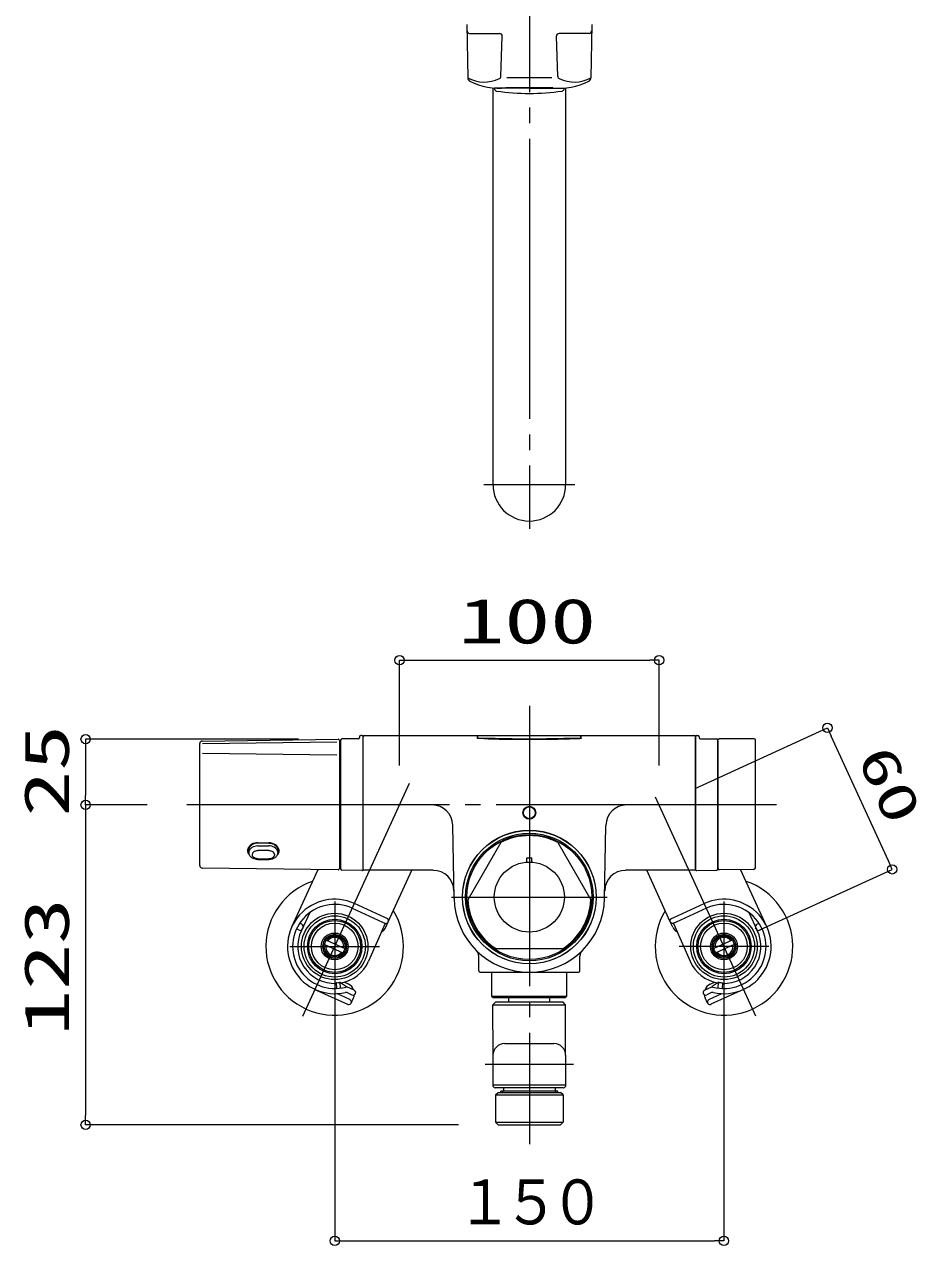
# Model space of a CAD drawing. Units: millimetres on the paper. Extents: x -305 to 305, y -152 to 152.
# Drawn here: x -89.1 to -31.7, y 1.9 to 80.4 of the extents above; entities that cross this region are included whole.
import ezdxf
from ezdxf.enums import TextEntityAlignment as Align

# ---------------------------------------------------------------- set-up
doc = ezdxf.new("R2010")
doc.units = ezdxf.units.MM
doc.linetypes.add('LONG_CHAIN', pattern=[21, 18, -1, 1, -1])
doc.layers.add('0-0_0', color=7, linetype='Continuous', lineweight=9)
doc.layers.add('0-1_VIEW0001', color=7, linetype='Continuous', lineweight=9)
doc.styles.add('ＭＳ ゴシック', font='')
doc.styles.get('ＭＳ ゴシック').set_extended_font_data('MS Gothic')

# ---------------------------------------------------------------- blocks, each defined once
blk = doc.blocks.new('_ORIGIN')
at = {"layer": '0-0_0'}
blk.add_line((0, 0), (-1, 0), dxfattribs=at)
blk.add_circle((0, 0), 0.5, dxfattribs=at)

msp = doc.modelspace()

# ---------------------------------------------------------------- linework, layer by layer
at = {"layer": '0-1_VIEW0001', "linetype": 'LONG_CHAIN'}
for p, q in [((-56.671, 94.039), (-56.671, 47.978)), ((-53.755, 50.812), (-59.588, 50.812)), ((-56.671, 36.596), (-56.671, 8.449)), ((-71.22, 16.678), (-64.359, 31.647)), ((-42.123, 16.678), (-48.567, 30.738)), ((-40.797, 30.238), (-78.671, 30.238)), ((-61.671, 24.321), (-51.671, 24.321)), ((-69.171, 24.03), (-69.171, 18.264)), ((-44.171, 24.03), (-44.171, 18.264)), ((-72.055, 21.147), (-66.288, 21.147)), ((-41.288, 21.147), (-47.055, 21.147)), ((-53.838, 13.571), (-59.505, 13.571))]:
    msp.add_line(p, q, dxfattribs=at)
at = {"layer": '0-1_VIEW0001'}
for p, q in [((-60.681, 80.38), (-60.621, 76.946)), ((-52.661, 80.38), (-52.721, 76.946)), ((-60.505, 79.798), (-58.581, 79.798)), ((-58.495, 77.044), (-58.415, 79.626)), ((-54.847, 77.044), (-54.928, 79.626)), ((-52.838, 79.798), (-54.761, 79.798)), ((-55.234, 76.946), (-58.108, 76.946)), ((-59.005, 76.296), (-59.005, 69.014)), ((-56.671, 76.275), (-58.914, 76.275)), ((-55.171, 76.298), (-58.171, 76.298)), ((-56.671, 76.275), (-54.428, 76.275)), ((-54.338, 76.296), (-54.338, 69.014)), ((-59.005, 69.014), (-59.005, 50.812)), ((-54.338, 69.014), (-54.338, 50.812)), ((-65.005, 32.778), (-65.005, 39.537)), ((-64.405, 39.537), (-48.938, 39.537)), ((-48.338, 32.778), (-48.338, 39.537)), ((-67.586, 34.617), (-67.586, 34.576)), ((-67.421, 34.701), (-67.502, 34.701)), ((-67.338, 26.114), (-67.338, 34.617)), ((-67.338, 26.121), (-67.338, 34.609)), ((-67.255, 34.692), (-60.021, 34.692)), ((-60.005, 34.53), (-60.005, 34.676)), ((-59.988, 34.53), (-59.988, 34.668)), ((-53.371, 34.685), (-59.971, 34.685)), ((-53.355, 34.53), (-53.355, 34.668)), ((-53.338, 34.53), (-53.338, 34.676)), ((-53.321, 34.692), (-46.088, 34.692)), ((-46.029, 31.296), (-37.53, 35.192)), ((-46.005, 26.114), (-46.005, 34.617)), ((-46.005, 34.609), (-46.005, 26.121)), ((-45.921, 34.701), (-45.84, 34.701)), ((-45.757, 34.617), (-45.757, 34.576)), ((-33.613, 26.647), (-37.28, 34.646)), ((-71.496, 34.464), (-85.166, 34.464)), ((-85.166, 33.864), (-85.166, 30.838)), ((-77.838, 26.352), (-77.838, 34.175)), ((-77.674, 34.342), (-68.956, 34.464)), ((-69.038, 34.281), (-77.671, 34.16)), ((-68.871, 34.38), (-68.871, 26.147)), ((-68.788, 33.988), (-68.871, 33.987)), ((-68.788, 26.137), (-68.788, 34.409)), ((-67.669, 34.492), (-68.705, 34.492)), ((-45.674, 34.492), (-44.638, 34.492)), ((-44.555, 26.137), (-44.555, 34.409)), ((-44.555, 34.328), (-44.555, 26.147)), ((-42.221, 34.492), (-44.471, 34.492)), ((-42.138, 26.261), (-42.138, 34.409)), ((-77.671, 33.574), (-69.038, 33.454)), ((-81.211, 30.238), (-85.166, 30.238)), ((-85.166, 29.638), (-85.166, 10.288)), ((-61.504, 24.237), (-61.586, 28.928)), ((-51.839, 24.237), (-51.757, 28.928)), ((-74.105, 27.813), (-73.405, 27.806)), ((-74.104, 27.608), (-73.404, 27.608)), ((-58.498, 27.823), (-60.618, 24.152)), ((-54.844, 27.823), (-52.725, 24.152)), ((-74.679, 27.422), (-74.679, 27.189)), ((-73.404, 27.317), (-74.104, 27.317)), ((-74.104, 26.78), (-73.404, 26.78)), ((-74.104, 26.731), (-73.404, 26.731)), ((-72.829, 27.403), (-72.829, 27.189)), ((-56.835, 26.83), (-56.506, 26.83)), ((-56.835, 26.565), (-56.835, 26.83)), ((-56.506, 26.565), (-56.506, 26.83)), ((-68.956, 26.064), (-77.674, 26.186)), ((-71.929, 22.411), (-70.24, 26.095)), ((-68.788, 26.488), (-68.871, 26.489)), ((-67.423, 26.031), (-68.706, 26.053)), ((-62.846, 26.038), (-67.255, 26.038)), ((-65.727, 22.722), (-64.207, 26.038)), ((-46.088, 26.038), (-50.497, 26.038)), ((-47.616, 22.722), (-49.135, 26.038)), ((-45.92, 26.031), (-44.636, 26.053)), ((-42.302, 26.094), (-44.47, 26.064)), ((-41.414, 22.411), (-43.102, 26.095)), ((-41.862, 22.205), (-33.363, 26.101)), ((-68.046, 23.602), (-66.099, 22.709)), ((-65.96, 23.012), (-67.907, 23.905)), ((-47.382, 23.012), (-45.435, 23.905)), ((-45.296, 23.602), (-47.243, 22.709)), ((-70.759, 23.331), (-71.313, 22.173)), ((-65.809, 22.943), (-65.96, 23.012)), ((-47.534, 22.943), (-47.382, 23.012)), ((-42.584, 23.331), (-42.029, 22.173)), ((-71.459, 22.196), (-71.626, 22.272)), ((-71.285, 22.575), (-71.423, 22.637)), ((-71.238, 22.278), (-71.203, 22.354)), ((-65.927, 22.632), (-66.996, 20.194)), ((-66.099, 22.709), (-65.948, 22.64)), ((-65.88, 22.389), (-65.727, 22.722)), ((-47.463, 22.389), (-47.616, 22.722)), ((-47.415, 22.632), (-46.346, 20.194)), ((-47.243, 22.709), (-47.395, 22.64)), ((-42.104, 22.278), (-42.139, 22.354)), ((-42.057, 22.575), (-41.92, 22.637)), ((-41.883, 22.196), (-41.717, 22.272)), ((-69.824, 21.281), (-68.643, 20.74)), ((-69.699, 21.554), (-68.518, 21.013)), ((-68.599, 21.631), (-68.582, 21.638)), ((-43.643, 21.554), (-44.824, 21.013)), ((-44.744, 21.631), (-44.76, 21.638)), ((-43.518, 21.281), (-44.699, 20.74)), ((-68.783, 20.506), (-68.769, 20.494)), ((-59.921, 19.571), (-59.921, 20.529)), ((-54.552, 20.988), (-58.791, 20.988)), ((-53.421, 19.571), (-53.421, 20.529)), ((-44.56, 20.506), (-44.573, 20.494)), ((-68.293, 18.728), (-68.563, 18.851)), ((-59.838, 19.488), (-53.505, 19.488)), ((-54.255, 17.954), (-54.255, 19.488)), ((-45.049, 18.728), (-44.78, 18.851)), ((-70.437, 18.39), (-68.339, 17.429)), ((-69.171, 18.264), (-69.171, 2.231)), ((-69.074, 18.781), (-69.046, 18.485)), ((-68.2, 17.732), (-69.04, 18.117)), ((-68.797, 18.509), (-68.825, 18.804)), ((-68.802, 18.822), (-68.414, 18.566)), ((-67.922, 18.338), (-68.392, 18.553)), ((-68.38, 18.181), (-68.061, 18.035)), ((-45.421, 18.338), (-44.95, 18.553)), ((-44.962, 18.181), (-45.282, 18.035)), ((-45.143, 17.732), (-44.303, 18.117)), ((-42.906, 18.39), (-45.004, 17.429)), ((-44.54, 18.822), (-44.928, 18.566)), ((-44.545, 18.509), (-44.517, 18.804)), ((-44.268, 18.781), (-44.296, 18.485)), ((-44.171, 18.264), (-44.171, 2.231)), ((-68.118, 17.511), (-67.965, 17.844)), ((-59.088, 17.954), (-54.255, 17.954)), ((-59.005, 17.871), (-54.338, 17.871)), ((-58.838, 17.571), (-59.005, 17.404)), ((-59.005, 17.404), (-54.338, 17.405)), ((-59.004, 14.153), (-59.005, 17.404)), ((-54.505, 17.571), (-58.838, 17.571)), ((-57.996, 17.571), (-57.996, 17.871)), ((-55.346, 17.571), (-55.346, 17.871)), ((-54.338, 17.405), (-54.505, 17.571)), ((-54.255, 17.955), (-54.338, 17.871)), ((-54.338, 14.153), (-54.338, 17.405)), ((-45.225, 17.511), (-45.378, 17.844)), ((-59.005, 14.153), (-59.005, 12.238)), ((-58.255, 14.903), (-55.088, 14.903)), ((-54.338, 14.153), (-54.338, 12.238)), ((-54.321, 12.238), (-59.021, 12.238)), ((-54.488, 12.071), (-58.855, 12.071)), ((-58.838, 11.605), (-58.671, 11.771)), ((-58.671, 11.771), (-54.671, 11.771)), ((-58.505, 11.771), (-58.505, 11.854)), ((-54.838, 11.854), (-58.505, 11.854)), ((-58.369, 11.771), (-58.369, 11.854)), ((-58.338, 12.071), (-58.338, 11.854)), ((-55.005, 12.071), (-55.005, 11.854)), ((-54.973, 11.771), (-54.973, 11.854)), ((-54.838, 11.771), (-54.838, 11.854)), ((-54.505, 11.605), (-54.671, 11.771)), ((-58.838, 11.605), (-54.505, 11.605)), ((-58.838, 11.605), (-58.838, 9.854)), ((-54.505, 11.605), (-54.505, 9.854)), ((-61.211, 9.688), (-85.166, 9.688)), ((-58.838, 9.854), (-54.505, 9.854)), ((-58.838, 9.854), (-58.671, 9.688)), ((-58.671, 9.688), (-54.671, 9.688)), ((-54.505, 9.854), (-54.671, 9.688)), ((-68.571, 2.231), (-44.771, 2.231))]:
    msp.add_line(p, q, dxfattribs=at)
for points in [[(-53.338, 34.53), (-53.348, 34.513), (-53.359, 34.508), (-53.39, 34.502), (-53.438, 34.496), (-53.469, 34.493), (-53.504, 34.491), (-53.544, 34.488), (-53.588, 34.485), (-53.69, 34.48), (-53.809, 34.475), (-54.095, 34.466), (-54.439, 34.457), (-54.835, 34.45), (-55.742, 34.441), (-56.734, 34.438), (-57.72, 34.442), (-58.611, 34.452), (-59.325, 34.468), (-59.595, 34.477), (-59.952, 34.502), (-59.983, 34.508), (-59.994, 34.513), (-60.005, 34.53)], [(-53.355, 34.53), (-56.671, 34.454), (-59.988, 34.53)], [(-74.105, 27.813), (-74.193, 27.809), (-74.306, 27.789), (-74.413, 27.753), (-74.511, 27.703), (-74.596, 27.64), (-74.666, 27.569), (-74.695, 27.53), (-74.719, 27.49), (-74.739, 27.45), (-74.754, 27.408), (-74.765, 27.367), (-74.77, 27.325), (-74.771, 27.284), (-74.767, 27.243), (-74.758, 27.203), (-74.744, 27.165), (-74.725, 27.128), (-74.702, 27.092), (-74.675, 27.059), (-74.643, 27.027)], [(-74.105, 27.778), (-74.133, 27.778), (-74.19, 27.774), (-74.3, 27.753), (-74.403, 27.716), (-74.493, 27.665), (-74.533, 27.635), (-74.569, 27.603), (-74.601, 27.569), (-74.627, 27.534), (-74.649, 27.498), (-74.666, 27.461), (-74.678, 27.425), (-74.685, 27.39), (-74.687, 27.372), (-74.686, 27.355)], [(-74.104, 27.608), (-74.209, 27.598), (-74.311, 27.579), (-74.406, 27.544), (-74.491, 27.496), (-74.528, 27.469), (-74.562, 27.439), (-74.592, 27.406), (-74.618, 27.373), (-74.639, 27.337), (-74.657, 27.301), (-74.669, 27.264), (-74.676, 27.226), (-74.679, 27.189)], [(-73.404, 27.771), (-73.614, 27.773), (-74.104, 27.778)], [(-72.877, 27.001), (-72.828, 27.048), (-72.801, 27.082), (-72.779, 27.118), (-72.761, 27.155), (-72.749, 27.194), (-72.741, 27.235), (-72.738, 27.276), (-72.74, 27.318), (-72.748, 27.36), (-72.76, 27.403), (-72.777, 27.445), (-72.799, 27.486), (-72.825, 27.526), (-72.856, 27.566), (-72.891, 27.603), (-72.973, 27.67), (-73.068, 27.727), (-73.174, 27.769), (-73.287, 27.796), (-73.405, 27.806)], [(-72.821, 27.338), (-72.823, 27.375), (-72.826, 27.394), (-72.831, 27.413), (-72.845, 27.452), (-72.865, 27.491), (-72.89, 27.529), (-72.92, 27.567), (-72.956, 27.603), (-72.997, 27.636), (-73.041, 27.667), (-73.09, 27.695), (-73.198, 27.739), (-73.314, 27.765), (-73.374, 27.77), (-73.404, 27.771)], [(-72.829, 27.19), (-72.834, 27.223), (-72.849, 27.29), (-72.861, 27.323), (-72.877, 27.355), (-72.898, 27.386), (-72.923, 27.416), (-72.981, 27.47), (-73.051, 27.518), (-73.131, 27.556), (-73.218, 27.584), (-73.309, 27.602), (-73.404, 27.608)], [(-74.679, 27.287), (-74.685, 27.317), (-74.686, 27.332), (-74.686, 27.347), (-74.685, 27.355)], [(-74.104, 26.733), (-74.186, 26.736), (-74.266, 26.749), (-74.344, 26.771), (-74.417, 26.801), (-74.484, 26.84), (-74.544, 26.888), (-74.594, 26.945), (-74.615, 26.975), (-74.634, 27.008), (-74.663, 27.077), (-74.673, 27.115), (-74.679, 27.155), (-74.679, 27.189)], [(-74.104, 26.78), (-74.122, 26.781), (-74.195, 26.789), (-74.263, 26.806), (-74.324, 26.832), (-74.351, 26.848), (-74.376, 26.866), (-74.397, 26.886), (-74.416, 26.908), (-74.431, 26.93), (-74.444, 26.954), (-74.453, 26.978), (-74.459, 27.003), (-74.462, 27.029), (-74.461, 27.055), (-74.457, 27.081), (-74.449, 27.107), (-74.438, 27.133), (-74.424, 27.158), (-74.407, 27.182), (-74.387, 27.205), (-74.364, 27.227), (-74.338, 27.247), (-74.309, 27.264), (-74.279, 27.28), (-74.246, 27.293), (-74.177, 27.311), (-74.104, 27.317)], [(-73.404, 27.317), (-73.348, 27.314), (-73.278, 27.298), (-73.213, 27.272), (-73.183, 27.256), (-73.156, 27.237), (-73.132, 27.216), (-73.11, 27.194), (-73.092, 27.17), (-73.076, 27.145), (-73.064, 27.12), (-73.054, 27.094), (-73.048, 27.068), (-73.045, 27.042), (-73.046, 27.016), (-73.051, 26.991), (-73.058, 26.966), (-73.069, 26.942), (-73.083, 26.919), (-73.1, 26.897), (-73.12, 26.876), (-73.143, 26.857), (-73.17, 26.84), (-73.198, 26.825), (-73.261, 26.801), (-73.331, 26.786), (-73.404, 26.78)], [(-72.829, 27.189), (-72.838, 27.107), (-72.848, 27.067), (-72.863, 27.028), (-72.882, 26.991), (-72.904, 26.956), (-72.93, 26.923), (-72.959, 26.893), (-72.99, 26.865), (-73.024, 26.839), (-73.099, 26.797), (-73.181, 26.765), (-73.268, 26.743), (-73.358, 26.734), (-73.403, 26.732)], [(-72.822, 27.338), (-72.823, 27.298), (-72.829, 27.267)], [(-65.948, 22.64), (-65.936, 22.635), (-65.911, 22.628), (-65.884, 22.625), (-65.855, 22.626), (-65.827, 22.633), (-65.814, 22.638), (-65.801, 22.644), (-65.776, 22.66), (-65.756, 22.678), (-65.739, 22.7), (-65.727, 22.722), (-65.722, 22.734), (-65.715, 22.759), (-65.712, 22.786), (-65.713, 22.814), (-65.72, 22.842), (-65.725, 22.856), (-65.731, 22.869), (-65.747, 22.893), (-65.765, 22.914), (-65.787, 22.93), (-65.809, 22.943)], [(-47.395, 22.64), (-47.406, 22.635), (-47.432, 22.628), (-47.459, 22.625), (-47.487, 22.626), (-47.515, 22.633), (-47.529, 22.638), (-47.542, 22.644), (-47.566, 22.66), (-47.587, 22.678), (-47.603, 22.7), (-47.616, 22.722), (-47.62, 22.734), (-47.628, 22.759), (-47.631, 22.786), (-47.629, 22.814), (-47.623, 22.842), (-47.618, 22.856), (-47.611, 22.869), (-47.596, 22.893), (-47.577, 22.914), (-47.556, 22.93), (-47.534, 22.943)], [(-59.005, 17.871), (-59.088, 17.954), (-59.088, 19.488)]]:
    msp.add_lwpolyline(points, dxfattribs=at)
for centre, radius in [((-56.671, 29.738), 0.417), ((-56.671, 29.738), 0.383), ((-56.671, 24.321), 4.292), ((-56.671, 24.321), 4.283), ((-56.671, 24.321), 4.1), ((-56.671, 24.321), 4.017), ((-56.671, 24.321), 2.25), ((-56.671, 24.321), 2.25), ((-69.171, 21.147), 2.133), ((-69.171, 21.147), 1.967), ((-69.171, 21.147), 1.75), ((-69.171, 21.147), 1.667), ((-44.171, 21.147), 2.133), ((-44.171, 21.147), 1.967), ((-44.171, 21.147), 1.75), ((-44.171, 21.147), 1.667), ((-69.171, 21.147), 1.5), ((-69.171, 21.147), 0.863), ((-44.171, 21.147), 1.5), ((-44.171, 21.147), 0.863), ((-69.171, 21.147), 0.767), ((-69.171, 21.147), 0.75), ((-69.171, 21.147), 0.667), ((-44.171, 21.147), 0.767), ((-44.171, 21.147), 0.75), ((-44.171, 21.147), 0.667)]:
    msp.add_circle(centre, radius, dxfattribs=at)
for centre, radius, start, end in [((-60.505, 79.965), 0.167, 180, 270), ((-58.581, 79.632), 0.167, 358.216, 90), ((-54.761, 79.632), 0.167, 90, 181.784), ((-52.838, 79.965), 0.167, 270, 0), ((-59.56, 78.931), 2.251, 241.865, 295.52), ((-60.371, 76.95), 0.25, 181.001, 243.101), ((-58.662, 77.05), 0.167, 295.519, 358.216), ((-54.681, 77.05), 0.167, 181.784, 244.481), ((-53.783, 78.931), 2.251, 244.481, 298.136), ((-52.971, 76.95), 0.25, 296.899, 359), ((-58.599, 80.443), 4.167, 243.101, 275.899), ((-50.588, 76.618), 8.333, 182.36191, 182.507), ((-58.747, 76.261), 0.167, 182.507, 261.958), ((-54.743, 80.443), 4.167, 264.101, 296.9), ((-54.596, 76.261), 0.167, 278.044, 357.494), ((-62.755, 76.618), 8.333, 357.494, 357.63809), ((-56.672, 90.948), 15, 261.958, 278.04399), ((-56.671, 50.812), 2.333, 180, 0), ((-67.669, 34.576), 0.0833, 270, 0), ((-67.502, 34.617), 0.0833, 90, 180), ((-67.421, 34.617), 0.0833, 0, 90), ((-67.255, 34.609), 0.0833, 90, 180), ((-60.021, 34.676), 0.0167, 0, 90), ((-59.971, 34.668), 0.0167, 90, 180), ((-53.371, 34.668), 0.0167, 0, 90), ((-53.321, 34.676), 0.0167, 90, 180), ((-46.088, 34.609), 0.0833, 0, 90), ((-45.921, 34.617), 0.0833, 90, 180), ((-45.84, 34.617), 0.0833, 0, 90), ((-45.674, 34.576), 0.0833, 180, 270), ((-77.671, 34.175), 0.167, 90.8, 180), ((-68.955, 34.38), 0.0833, 0, 90.8), ((-68.705, 34.409), 0.0833, 90, 180), ((-44.638, 34.409), 0.0833, 0, 90), ((-44.471, 34.409), 0.0833, 90, 180), ((-42.221, 34.409), 0.0833, 0, 90), ((-62.919, 28.904), 1.333, 1, 90), ((-50.424, 28.904), 1.333, 90, 179), ((-56.671, 24.321), 3.95, 62.452, 117.549), ((-77.671, 26.352), 0.167, 180, 269.2), ((-68.955, 26.147), 0.0833, 269.2, 0), ((-68.705, 26.137), 0.0833, 180, 269), ((-67.421, 26.114), 0.0833, 269, 0), ((-67.255, 26.121), 0.0833, 180, 270), ((-62.846, 24.704), 1.333, 1, 90), ((-50.497, 24.704), 1.333, 90, 179), ((-46.088, 26.121), 0.0833, 270, 0), ((-45.921, 26.114), 0.0833, 180, 271), ((-44.638, 26.137), 0.0833, 271, 0), ((-44.471, 26.147), 0.0833, 180, 270.8), ((-42.305, 26.261), 0.167, 270.8, 0), ((-69.171, 21.147), 4.417, 108.75242, 31.29378), ((-44.171, 21.147), 4.417, 148.70622, 71.24758), ((-69.171, 21.147), 3.033, 65.37567, 283.03416), ((-69.171, 21.147), 2.7, 65.37567, 285.25098), ((-56.671, 24.321), 4.833, 181, 359), ((-56.671, 24.321), 3.95, 182.454, 237.548), ((-56.671, 24.321), 3.95, 302.452, 357.549), ((-44.171, 21.147), 3.033, 256.96584, 114.62433), ((-44.171, 21.147), 2.7, 254.74902, 114.62433), ((-69.171, 21.147), 2.375, 154.42071, 272.35868), ((-71.39, 22.347), 0.167, 245.37568, 335.37568), ((-71.355, 22.423), 0.167, 335.37568, 65.37568), ((-66.486, 22.666), 0.667, 298.3181, 335.37578), ((-46.857, 22.666), 0.667, 204.62422, 241.6819), ((-44.171, 21.147), 2.375, 267.64132, 25.57929), ((-41.988, 22.423), 0.167, 114.62432, 204.62432), ((-41.953, 22.347), 0.167, 204.62432, 294.62432), ((-69.171, 21.147), 0.583, 170.27628, 320.47506), ((-69.643, 21.641), 0.0833, 133.70193, 172.62054), ((-69.171, 21.147), 0.758, 84.82499, 136.59187), ((-69.171, 21.147), 0.583, 350.27628, 140.47508), ((-69.144, 21.83), 0.0833, 48.79276, 87.71138), ((-69.171, 21.147), 0.758, 301.41562, 40.005), ((-44.171, 21.147), 0.758, 139.995, 238.58438), ((-44.171, 21.147), 0.583, 39.52492, 189.72374), ((-44.171, 21.147), 0.583, 219.52492, 9.72371), ((-44.199, 21.83), 0.0833, 92.28862, 131.20724), ((-44.171, 21.147), 0.758, 43.40813, 95.17501), ((-43.699, 21.641), 0.0833, 7.37946, 46.29807), ((-69.776, 20.829), 0.0833, 168.79276, 207.71138), ((-69.171, 21.147), 0.758, 204.81749, 256.59), ((-69.363, 20.491), 0.0833, 253.70193, 292.62054), ((-60.421, 20.529), 0.5, 0, 45.32174), ((-52.921, 20.529), 0.5, 134.67826, 180), ((-43.979, 20.491), 0.0833, 247.37946, 286.29807), ((-44.171, 21.147), 0.758, 283.41, 335.18251), ((-43.566, 20.829), 0.0833, 332.28862, 11.20724), ((-69.171, 21.147), 2.375, 279.55697, 336.33066), ((-44.171, 21.147), 2.375, 203.66934, 260.44303), ((-69.171, 21.147), 2.333, 273.15588, 277.5954), ((-68.858, 18.801), 0.0333, 5.37568, 97.5954), ((-68.848, 18.752), 0.0833, 56.59948, 97.68548), ((-59.838, 19.571), 0.0833, 180, 270), ((-53.505, 19.571), 0.0833, 270, 0), ((-44.494, 18.752), 0.0833, 82.31452, 123.40052), ((-44.484, 18.801), 0.0333, 82.4046, 174.62432), ((-44.171, 21.147), 2.333, 262.4046, 266.84412), ((-69.08, 18.482), 0.0333, 271.97174, 5.37568), ((-69.041, 18.784), 0.0333, 93.15588, 185.37568), ((-68.764, 18.512), 0.0333, 185.37568, 278.77962), ((-68.45, 18.03), 0.167, 65.37568, 103.03416), ((-68.417, 18.381), 0.167, 65.37568, 105.25098), ((-68.272, 18.789), 0.265, 237.41459, 242.9345), ((-68.571, 18.122), 0.667, 19.80269, 65.37568), ((-67.991, 18.186), 0.167, 245.37568, 65.37568), ((-45.351, 18.186), 0.167, 114.62432, 294.62432), ((-44.772, 18.122), 0.667, 114.62432, 160.19731), ((-44.925, 18.381), 0.167, 74.74902, 114.62432), ((-44.893, 18.03), 0.167, 76.96584, 114.62432), ((-45.071, 18.789), 0.265, 297.0655, 302.58541), ((-44.578, 18.512), 0.0333, 261.22038, 354.62432), ((-44.302, 18.784), 0.0333, 354.62432, 86.84412), ((-44.263, 18.482), 0.0333, 174.62432, 268.02826), ((-68.269, 17.58), 0.167, 245.37568, 65.37568), ((-68.571, 18.122), 0.667, 335.37568, 353.05828), ((-44.772, 18.122), 0.667, 186.94172, 204.62432), ((-45.073, 17.58), 0.167, 114.62432, 294.62432), ((-58.255, 14.153), 0.75, 90, 180), ((-55.088, 14.153), 0.75, 0, 90), ((-58.855, 12.238), 0.167, 180, 270), ((-54.488, 12.238), 0.167, 270, 0)]:
    msp.add_arc(centre, radius, start, end, dxfattribs=at)

# ---------------------------------------------------------------- block references
at = {"layer": '0-1_VIEW0001', "xscale": 0.6, "yscale": 0.6}
for p, rotation in [((-65.005, 39.537), 180), ((-37.53, 35.192), 114.62432), ((-85.166, 34.464), 90), ((-85.166, 30.238), 270), ((-85.166, 30.238), 90), ((-33.363, 26.101), 294.62432), ((-85.166, 9.688), 270), ((-69.171, 2.231), 180)]:
    msp.add_blockref('_ORIGIN', p, dxfattribs=dict(at, rotation=rotation))
for p in [(-48.338, 39.537), (-44.171, 2.231)]:
    msp.add_blockref('_ORIGIN', p, dxfattribs=at)

# ---------------------------------------------------------------- texts
at = {"layer": '0-1_VIEW0001', "style": 'ＭＳ ゴシック'}
for s, width, p in [('100', 1.5, (-61.224, 39.745)), ('１', 0.9, (-61.313, 2.426)), ('５', 0.9, (-58.331, 2.426)), ('０', 0.9, (-55.349, 2.426))]:
    msp.add_text(s, height=2.889, dxfattribs=dict(at, width=width)).set_placement(p, align=Align.BOTTOM_LEFT)
at = {"layer": '0-1_VIEW0001', "style": 'ＭＳ ゴシック', "width": 1.5}
for s, height, rotation, p in [('25', 2.889, 90, (-85.374, 29.484)), ('60', 2.441, 294.624, (-36.33, 32.998)), ('123', 2.889, 90, (-85.374, 15.41))]:
    msp.add_text(s, height=height, rotation=rotation, dxfattribs=at).set_placement(p, align=Align.BOTTOM_LEFT)

doc.saveas('drawing.dxf')
